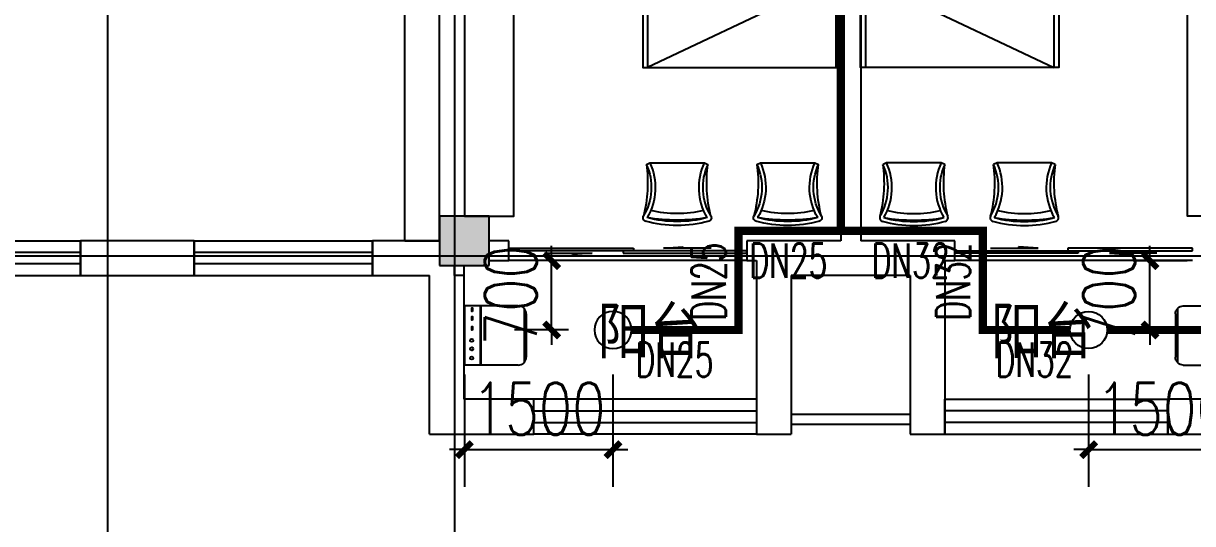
# Model space of a CAD drawing. Extents: x 0 to 2838408, y -923048 to 203859.
# Drawn here: x 2736413 to 2748213, y -409880 to -404830 of the extents above; entities that cross this region are included whole.
import ezdxf

# ---------------------------------------------------------------- set-up
doc = ezdxf.new("R2010")
doc.units = 0
doc.header["$LTSCALE"] = 1000
for name, color, linetype in [('A-Fixt', 81, 'Continuous'), ('COLUMN', 9, 'Continuous'), ('DOTE', 8, 'Continuous'), ('E2-栏杆', 92, 'Continuous'), ('EQUIP_喷头', 7, 'Continuous'), ('PIPE-喷淋', 6, 'Continuous'), ('PUB_HATCH', 8, 'Continuous'), ('PUB_TEXT', 7, 'Continuous'), ('TEXT_喷淋', 7, 'Continuous'), ('TWT_DIM', 3, 'Continuous'), ('WALL', 9, 'Continuous'), ('WINDOW', 4, 'Continuous'), ('XREF', 8, 'Continuous'), ('配景', 3, 'Continuous')]:
    doc.layers.add(name, color=color, linetype=linetype)
doc.styles.add('_TCH_DIM_T3', font='SIMPLEX', dxfattribs={"width": 0.75, "bigfont": 'HZTXT'})
doc.styles.add('_TWT_PIPEDN', font='SIMPLEX', dxfattribs={"width": 0.8, "height": 2.3, "bigfont": 'HZTXT'})
doc.styles.get("Standard").update_dxf_attribs({"font": 'geniso.shx', "bigfont": 'hztxt.shx'})
doc.dimstyles.new('_TWT_ARCH&&150', dxfattribs={"dimtxt": 525, "dimasz": 150, "dimexe": 375, "dimexo": 450, "dimgap": 150, "dimtad": 1, "dimdec": 0, "dimzin": 0, "dimdsep": 46, "dimtxsty": '_TCH_DIM_T3', "dimblk": 'ARCHTICK', "dimcen": 0.09, "dimclrt": 7, "dimazin": 2, "dimtfac": 1, "dimtdec": 0, "dimtix": 1, "dimtmove": 2, "dimatfit": 3, "dimfxl": 1, "dimtolj": 1, "dimtzin": 0, "dimarcsym": 0})

# ---------------------------------------------------------------- blocks, each defined once
blk = doc.blocks.new('单人床')
at = {"layer": 'A-Fixt'}
for p, q in [((47774, 13973), (48674, 13973)), ((47774, 12073), (48674, 13973)), ((47774, 12073), (48674, 12073))]:
    blk.add_line(p, q, dxfattribs=at)
blk.add_lwpolyline([(47774, 14023), (48674, 14023), (48674, 12023), (47774, 12023), (47774, 14023)], dxfattribs=at)
blk = doc.blocks.new('CH_AP01')
for p, q in [((-311, 17), (-275, 0)), ((-275, 0), (275, 0)), ((275, 0), (311, 17))]:
    blk.add_line(p, q)
for centre, radius, start, end in [((-307, 555), 37.8, 100.1859, 202.8359), ((0, -579), 1213, 74.7104, 105.2896), ((0, -579), 1173, 75.0287, 104.9713), ((307, 555), 37.8, 337.1641, 79.8141), ((-1658, 202), 1360, 352.1659, 14.4283), ((-824, 250), 563, 335.5038, 31.0903), ((0, -1278), 1857, 80.611, 99.389), ((-824, 250), 603, 335.5038, 30.2691), ((0, -579), 1093, 75.8767, 104.1233), ((824, 250), 603, 149.7309, 204.4962), ((824, 250), 563, 148.9097, 204.4962), ((1658, 202), 1360, 165.5717, 187.8341)]:
    blk.add_arc(centre, radius, start, end)
blk = doc.blocks.new('A$C61295E98')
at = {"color": 3}
for p, q in [((544, 598), (0, 598)), ((0, 598), (0, 0)), ((161, 598), (161, 0)), ((170, 0), (170, 598)), ((603, 572), (603, 26)), ((624, 518), (624, 80)), ((544, 0), (0, 0))]:
    blk.add_line(p, q, dxfattribs=at)
for points in [[(82, 540), (75, 540), (75, 577), (82, 577)], [(82, 453), (75, 453), (75, 490), (82, 490)], [(82, 353), (75, 353), (75, 389), (82, 389)]]:
    blk.add_lwpolyline(points, close=True, dxfattribs=at)
for centre in [(74, 250), (74, 164), (74, 71)]:
    blk.add_circle(centre, 15.7, dxfattribs=at)
for centre, start, end in [((544, 518), 360, 90), ((544, 80), 270, 0)]:
    blk.add_arc(centre, 80, start, end, dxfattribs=at)
blk = doc.blocks.new('宿舍')
at = {"layer": 'A-Fixt'}
for p, q in [((47854, 13802), (48354, 15702)), ((48354, 13802), (47854, 15702)), ((47854, 13802), (48354, 13802))]:
    blk.add_line(p, q, dxfattribs=at)
for points in [[(47854, 8602), (48354, 8602), (48354, 15702), (47854, 15702)], [(47854, 10676), (47970, 10676), (47970, 11743), (47854, 11743)]]:
    blk.add_lwpolyline(points, close=True, dxfattribs=at)
at = {"xscale": -1, "rotation": 90}
for p in [(63677, 60475), (63677, 58775)]:
    blk.add_blockref('单人床', p, dxfattribs=at)
at = {"layer": 'A-Fixt', "xscale": -1, "rotation": 180}
for p in [(50002, 9140), (51117, 9140)]:
    blk.add_blockref('CH_AP01', p, dxfattribs=at)
at = {"layer": '配景', "color": 252}
blk.add_blockref('A$C61295E98', (47854, 7097), dxfattribs=at)
blk = doc.blocks.new('$WINLIB2D$00000001')
at = {"color": 0}
for points in [[(-0.5, 0.5), (-0.5, -0.5)], [(-0.5, 0.5), (0.5, 0.5)], [(0.5, -0.5), (0.5, 0.5)], [(0.5, 0.1667), (-0.5, 0.1667)], [(0.5, -0.1667), (-0.5, -0.1667)], [(-0.5, -0.5), (0.5, -0.5)]]:
    blk.add_lwpolyline(points, dxfattribs=at)
blk = doc.blocks.new('$DorLib2D$00000131')
at = {"color": 0, "linetype": 'Continuous'}
for p, q in [((0.15, 0.125), (0.2319, 0.1973)), ((0.2319, 0.1973), (0.2319, 0.125)), ((-0.5, 0.125), (-0.5, 0)), ((0.0192, 0.125), (-0.5, 0.125)), ((0.0192, 0), (0.0192, 0.125)), ((0.35, 0.125), (0.15, 0.125)), ((-0.5, 0), (0.0192, 0)), ((-0.024, 0), (0.5, 0)), ((-0.024, -0.125), (-0.024, 0)), ((0.5, 0), (0.5, -0.125)), ((-0.35, -0.125), (-0.15, -0.125)), ((-0.2319, -0.1973), (-0.2319, -0.125)), ((-0.15, -0.125), (-0.2319, -0.1973)), ((0.5, -0.125), (-0.024, -0.125))]:
    blk.add_line(p, q, dxfattribs=at)
blk = doc.blocks.new('2F1')
at = {"layer": 'PUB_HATCH'}
blk.add_hatch(color=256, dxfattribs=at).paths.add_polyline_path([(2404566.7, -407275.2), (2405066.7, -407275.2), (2405066.7, -406775.2), (2404566.7, -406775.2)])
at = {"layer": 'COLUMN'}
for p, q in [((2405066.7, -406775.2), (2404566.7, -406775.2)), ((2404566.7, -406775.2), (2404566.7, -407275.2)), ((2405066.7, -407275.2), (2405066.7, -406775.2)), ((2404566.7, -407275.2), (2405066.7, -407275.2))]:
    blk.add_line(p, q, dxfattribs=at)
at = {"layer": 'DOTE'}
for p, q in [((2401216.7, -327575.2), (2401216.7, -410775.2)), ((2404716.7, -327575.2), (2404716.7, -410775.2)), ((2343216.7, -407175.2), (2453916.7, -407175.2)), ((2343216.7, -407175.2), (2453916.7, -407175.2))]:
    blk.add_line(p, q, dxfattribs=at)
at = {"layer": 'E2-栏杆'}
for points in [[(2408116.7, -408775.2), (2409316.7, -408775.2)], [(2408116.7, -408875.2), (2409316.7, -408875.2)]]:
    blk.add_lwpolyline(points, dxfattribs=at)
at = {"layer": 'WALL'}
for p, q in [((2408616.7, -402075.2), (2408616.7, -407025.2)), ((2408816.7, -402075.2), (2408816.7, -407025.2)), ((2404566.7, -407025.2), (2404566.7, -404475.2)), ((2404216.7, -407025.2), (2404216.7, -404575.2)), ((2401216.7, -407025.2), (2400941.7, -407025.2)), ((2400941.7, -407025.2), (2400941.7, -407375.2)), ((2402091.7, -407025.2), (2401216.7, -407025.2)), ((2402091.7, -407375.2), (2402091.7, -407025.2)), ((2404566.7, -407025.2), (2403891.7, -407025.2)), ((2403891.7, -407025.2), (2403891.7, -407375.2)), ((2404216.7, -407025.2), (2404566.7, -407025.2)), ((2405266.7, -407025.2), (2405066.7, -407025.2)), ((2405266.7, -407225.2), (2405266.7, -407025.2)), ((2408016.7, -407025.2), (2407666.7, -407025.2)), ((2407666.7, -407025.2), (2407666.7, -407225.2)), ((2408616.7, -407025.2), (2408016.7, -407025.2)), ((2409416.7, -407025.2), (2408816.7, -407025.2)), ((2409766.7, -407025.2), (2409416.7, -407025.2)), ((2409766.7, -407225.2), (2409766.7, -407025.2)), ((2404666.7, -407175.2), (2404666.7, -407175.2)), ((2404691.7, -407175.2), (2404691.7, -407175.2)), ((2404716.7, -407175.2), (2404716.7, -407175.2)), ((2404716.7, -407375.2), (2404716.7, -407275.2)), ((2404816.7, -408625.2), (2404816.7, -407275.2)), ((2405066.7, -407225.2), (2405266.7, -407225.2)), ((2407666.7, -407225.2), (2407766.7, -407225.2)), ((2407766.7, -407225.2), (2407766.7, -408625.2)), ((2409666.7, -407225.2), (2409666.7, -408625.2)), ((2409666.7, -407225.2), (2409766.7, -407225.2)), ((2400941.7, -407375.2), (2401216.7, -407375.2)), ((2401216.7, -407375.2), (2402091.7, -407375.2)), ((2403891.7, -407375.2), (2404466.7, -407375.2)), ((2404466.7, -408975.2), (2404466.7, -407375.2)), ((2404816.7, -407375.2), (2404716.7, -407375.2)), ((2408116.7, -407375.2), (2408116.7, -408975.2)), ((2408716.7, -407375.2), (2408116.7, -407375.2)), ((2409316.7, -407375.2), (2408716.7, -407375.2)), ((2409316.7, -407375.2), (2409316.7, -408975.2)), ((2405516.7, -408625.2), (2404816.7, -408625.2)), ((2405516.7, -408975.2), (2405516.7, -408625.2)), ((2407766.7, -408625.2), (2407766.7, -408975.2)), ((2409666.7, -408975.2), (2409666.7, -408625.2)), ((2412616.7, -408625.2), (2411916.7, -408625.2)), ((2411916.7, -408625.2), (2411916.7, -408975.2)), ((2404466.7, -408975.2), (2405516.7, -408975.2)), ((2407766.7, -408975.2), (2408116.7, -408975.2)), ((2409316.7, -408975.2), (2409666.7, -408975.2)), ((2411916.7, -408975.2), (2412716.7, -408975.2))]:
    blk.add_line(p, q, dxfattribs=at)
at = {"layer": 'WINDOW'}
for p, q in [((2407666.7, -407225.2), (2405266.7, -407225.2)), ((2412166.7, -407225.2), (2409766.7, -407225.2))]:
    blk.add_line(p, q, dxfattribs=at)
blk.add_blockref('宿舍', (2356962.9, -415376.9))
at = {"xscale": -1, "rotation": 359.9999999999999}
blk.add_blockref('宿舍', (2460470.6, -415376.9), dxfattribs=at)
at = {"layer": 'WINDOW', "yscale": 350}
for p, xscale, zscale in [((2400089.2, -407200.2), 1705.000000023516, 1705.000000023516), ((2402991.7, -407200.2), 1800, 1800)]:
    blk.add_blockref('$WINLIB2D$00000001', p, dxfattribs=dict(at, xscale=xscale, zscale=zscale))
at = {"layer": 'WINDOW', "rotation": 180}
for name, p, xscale, yscale, zscale in [('$DorLib2D$00000131', (2406466.7, -407125.2), 2400, 200, 2400), ('$DorLib2D$00000131', (2410966.7, -407125.2), -2400, 200, -2400), ('$WINLIB2D$00000001', (2406641.7, -408800.2), 2249.999999993481, -350, 2249.999999993481), ('$WINLIB2D$00000001', (2410791.7, -408800.2), -2249.999999993481, -350, -2249.999999993481)]:
    blk.add_blockref(name, p, dxfattribs=dict(at, xscale=xscale, yscale=yscale, zscale=zscale))
at = {"layer": 'PUB_TEXT'}
for p in [(2406162.1, -408213.3), (2410129.2, -408213.3)]:
    blk.add_text('阳台', height=525, dxfattribs=at).set_placement(p)
blk = doc.blocks.new('_ArchTick')
at = {"color": 0, "linetype": 'ByBlock', "const_width": 0.4}
blk.add_lwpolyline([(-0.5, -0.5), (0.5, 0.5)], dxfattribs=at)
blk = doc.blocks.new('*D1623')
at = {"layer": 'Defpoints', "color": 0, "linetype": 'ByBlock', "transparency": 16777216}
for p in [(2740863, -407925), (2742363, -407925), (2742363, -409133)]:
    blk.add_point(p, dxfattribs=at)
at = {"layer": 'TWT_DIM', "color": 0, "linetype": 'ByBlock', "lineweight": -2, "transparency": 16777216}
for p, q in [((2740863, -408375), (2740863, -409508)), ((2742363, -408375), (2742363, -409508)), ((2740863, -409133), (2740713, -409133)), ((2740863, -409133), (2742363, -409133)), ((2742363, -409133), (2742513, -409133))]:
    blk.add_line(p, q, dxfattribs=at)
at = {"layer": 'TWT_DIM', "color": 0, "linetype": 'ByBlock', "lineweight": -2, "transparency": 16777216, "xscale": 150, "yscale": 150, "zscale": 150}
blk.add_blockref('_ArchTick', (2740863, -409133), dxfattribs=at)
at = {"layer": 'TWT_DIM', "color": 0, "linetype": 'ByBlock', "lineweight": -2, "transparency": 16777216, "xscale": 150, "yscale": 150, "zscale": 150, "rotation": 180}
blk.add_blockref('_ArchTick', (2742363, -409133), dxfattribs=at)
at = {"layer": 'TWT_DIM', "color": 7, "linetype": 'ByBlock', "transparency": 16777216, "insert": (2741613, -408720), "char_height": 525, "attachment_point": 5, "style": '_TCH_DIM_T3'}
blk.add_mtext('\\A1;1500', dxfattribs=at)
blk = doc.blocks.new('*D1624')
at = {"layer": 'Defpoints', "color": 0, "linetype": 'ByBlock', "transparency": 16777216}
for p in [(2741744, -407225), (2742363, -407225), (2742363, -407925)]:
    blk.add_point(p, dxfattribs=at)
at = {"layer": 'TWT_DIM', "color": 0, "linetype": 'ByBlock', "lineweight": -2, "transparency": 16777216}
for p, q in [((2741744, -407225), (2741744, -407075)), ((2741913, -407225), (2741369, -407225)), ((2741744, -407925), (2741744, -407225)), ((2741913, -407925), (2741369, -407925)), ((2741744, -407925), (2741744, -408075))]:
    blk.add_line(p, q, dxfattribs=at)
at = {"layer": 'TWT_DIM', "color": 0, "linetype": 'ByBlock', "lineweight": -2, "transparency": 16777216, "xscale": 150, "yscale": 150, "zscale": 150}
for p, rotation in [((2741744, -407225), 270), ((2741744, -407925), 90)]:
    blk.add_blockref('_ArchTick', p, dxfattribs=dict(at, rotation=rotation))
at = {"layer": 'TWT_DIM', "color": 7, "linetype": 'ByBlock', "transparency": 16777216, "insert": (2741331, -407575), "char_height": 525, "attachment_point": 5, "rotation": 90, "style": '_TCH_DIM_T3'}
blk.add_mtext('\\A1;700', dxfattribs=at)
blk = doc.blocks.new('*D1627')
at = {"layer": 'Defpoints', "color": 0, "linetype": 'ByBlock', "transparency": 16777216}
for p in [(2747163, -407925), (2748663, -407925), (2748663, -409133)]:
    blk.add_point(p, dxfattribs=at)
at = {"layer": 'TWT_DIM', "color": 0, "linetype": 'ByBlock', "lineweight": -2, "transparency": 16777216}
for p, q in [((2747163, -408375), (2747163, -409508)), ((2748663, -408375), (2748663, -409508)), ((2747163, -409133), (2747013, -409133)), ((2747163, -409133), (2748663, -409133)), ((2748663, -409133), (2748813, -409133))]:
    blk.add_line(p, q, dxfattribs=at)
at = {"layer": 'TWT_DIM', "color": 0, "linetype": 'ByBlock', "lineweight": -2, "transparency": 16777216, "xscale": 150, "yscale": 150, "zscale": 150}
blk.add_blockref('_ArchTick', (2747163, -409133), dxfattribs=at)
at = {"layer": 'TWT_DIM', "color": 0, "linetype": 'ByBlock', "lineweight": -2, "transparency": 16777216, "xscale": 150, "yscale": 150, "zscale": 150, "rotation": 180}
blk.add_blockref('_ArchTick', (2748663, -409133), dxfattribs=at)
at = {"layer": 'TWT_DIM', "color": 7, "linetype": 'ByBlock', "transparency": 16777216, "insert": (2747913, -408720), "char_height": 525, "attachment_point": 5, "style": '_TCH_DIM_T3'}
blk.add_mtext('\\A1;1500', dxfattribs=at)
blk = doc.blocks.new('*D1628')
at = {"layer": 'Defpoints', "color": 0, "linetype": 'ByBlock', "transparency": 16777216}
for p in [(2747163, -407225), (2747782, -407225), (2747163, -407925)]:
    blk.add_point(p, dxfattribs=at)
at = {"layer": 'TWT_DIM', "color": 0, "linetype": 'ByBlock', "lineweight": -2, "transparency": 16777216}
for p, q in [((2747782, -407225), (2747782, -407075)), ((2747613, -407225), (2748157, -407225)), ((2747782, -407925), (2747782, -407225)), ((2747613, -407925), (2748157, -407925)), ((2747782, -407925), (2747782, -408075))]:
    blk.add_line(p, q, dxfattribs=at)
at = {"layer": 'TWT_DIM', "color": 0, "linetype": 'ByBlock', "lineweight": -2, "transparency": 16777216, "xscale": 150, "yscale": 150, "zscale": 150}
for p, rotation in [((2747782, -407225), 270), ((2747782, -407925), 90)]:
    blk.add_blockref('_ArchTick', p, dxfattribs=dict(at, rotation=rotation))
at = {"layer": 'TWT_DIM', "color": 7, "linetype": 'ByBlock', "transparency": 16777216, "insert": (2747369, -407575), "char_height": 525, "attachment_point": 5, "rotation": 90, "style": '_TCH_DIM_T3'}
blk.add_mtext('\\A1;700', dxfattribs=at)
blk = doc.blocks.new('$TwtSys$00000125')
blk.add_circle((0, 0, 0), 1)

msp = doc.modelspace()

# ---------------------------------------------------------------- hatches: boundary and pattern name
at = {"layer": 'PIPE-喷淋', "linetype": 'ByBlock'}
for points in [[(2743629.3, -406925.2), (2743629.3, -406884), (2743588.1, -406884)], [(2743629.3, -406925.2), (2743588.1, -406925.2), (2743588.1, -406884)], [(2746095.8, -406925.2), (2746095.8, -406884), (2746137, -406884)], [(2746095.8, -406925.2), (2746137, -406925.2), (2746137, -406884)], [(2743629.3, -407925.2), (2743670.6, -407925.2), (2743670.6, -407966.5)], [(2743629.3, -407925.2), (2743629.3, -407966.5), (2743670.6, -407966.5)], [(2746095.8, -407925.2), (2746054.5, -407925.2), (2746054.5, -407966.5)], [(2746095.8, -407925.2), (2746095.8, -407966.5), (2746054.5, -407966.5)]]:
    msp.add_hatch(color=256, dxfattribs=at).paths.add_polyline_path(points)

# ---------------------------------------------------------------- linework, layer by layer
at = {"layer": 'PIPE-喷淋', "linetype": 'ByBlock', "ltscale": 1.5, "const_width": 82.5}
for points in [[(2744662.5, -401735.7), (2744662.5, -406925.2)], [(2744662.5, -406925.2), (2743629.3, -406925.2)], [(2743629.3, -406925.2), (2743629.3, -407925.2)], [(2744662.5, -406925.2), (2746095.8, -406925.2)], [(2746095.8, -406925.2), (2746095.8, -407925.2)], [(2743629.3, -407925.2), (2742550, -407925.2)], [(2746095.8, -407925.2), (2746975, -407925.2)], [(2747350, -407925.2), (2750175, -407925.2)]]:
    msp.add_lwpolyline(points, dxfattribs=at)

# ---------------------------------------------------------------- block references
at = {"layer": 'EQUIP_喷头', "linetype": 'ByBlock', "xscale": 187.5, "yscale": -187.5, "zscale": 187.5}
msp.add_blockref('$TwtSys$00000125', (2742362.5, -407925.2), dxfattribs=at)
at = {"layer": 'EQUIP_喷头', "linetype": 'ByBlock', "xscale": 187.5, "yscale": 187.5, "zscale": 187.5, "rotation": 180}
msp.add_blockref('$TwtSys$00000125', (2747162.5, -407925.2), dxfattribs=at)
at = {"layer": 'XREF'}
msp.add_blockref('2F1', (336045.8, 0), dxfattribs=at)

# ---------------------------------------------------------------- texts
at = {"layer": 'TEXT_喷淋', "color": 251, "linetype": 'ByBlock', "style": '_TWT_PIPEDN', "width": 0.64}
for s, p in [('DN25', (2743501.8, -407830)), ('DN32', (2745968.3, -407830))]:
    msp.add_text(s, height=345, rotation=90, dxfattribs=at).set_placement(p)
for s, p in [('DN25', (2743741.1, -407397.7)), ('DN32', (2744974.4, -407397.7)), ('DN25', (2742591.1, -408397.7)), ('DN32', (2746224.4, -408397.7))]:
    msp.add_text(s, height=345, dxfattribs=at).set_placement(p)

# ---------------------------------------------------------------- dimensions: what is measured, and where the dimension line sits
at = {"layer": 'TWT_DIM', "linetype": 'ByBlock'}
for p1, p2, distance, picture, middle in [((2742362.5, -407925.2), (2742362.5, -407225.2), 619, '*D1624', (2741331, -407575.2)), ((2747162.5, -407925.2), (2747162.5, -407225.2), -619, '*D1628', (2747369, -407575.2)), ((2740862.5, -407925.2), (2742362.5, -407925.2), -1207.4, '*D1623', (2741612.5, -408720.2)), ((2747162.5, -407925.2), (2748662.5, -407925.2), -1207.4, '*D1627', (2747912.5, -408720.2))]:
    dim = msp.add_aligned_dim(p1=p1, p2=p2, distance=distance, dimstyle='_TWT_ARCH&&150', dxfattribs=at)
    dim.commit()
    dim.dimension.update_dxf_attribs({"geometry": picture, "text_midpoint": middle})

doc.saveas('drawing.dxf')
